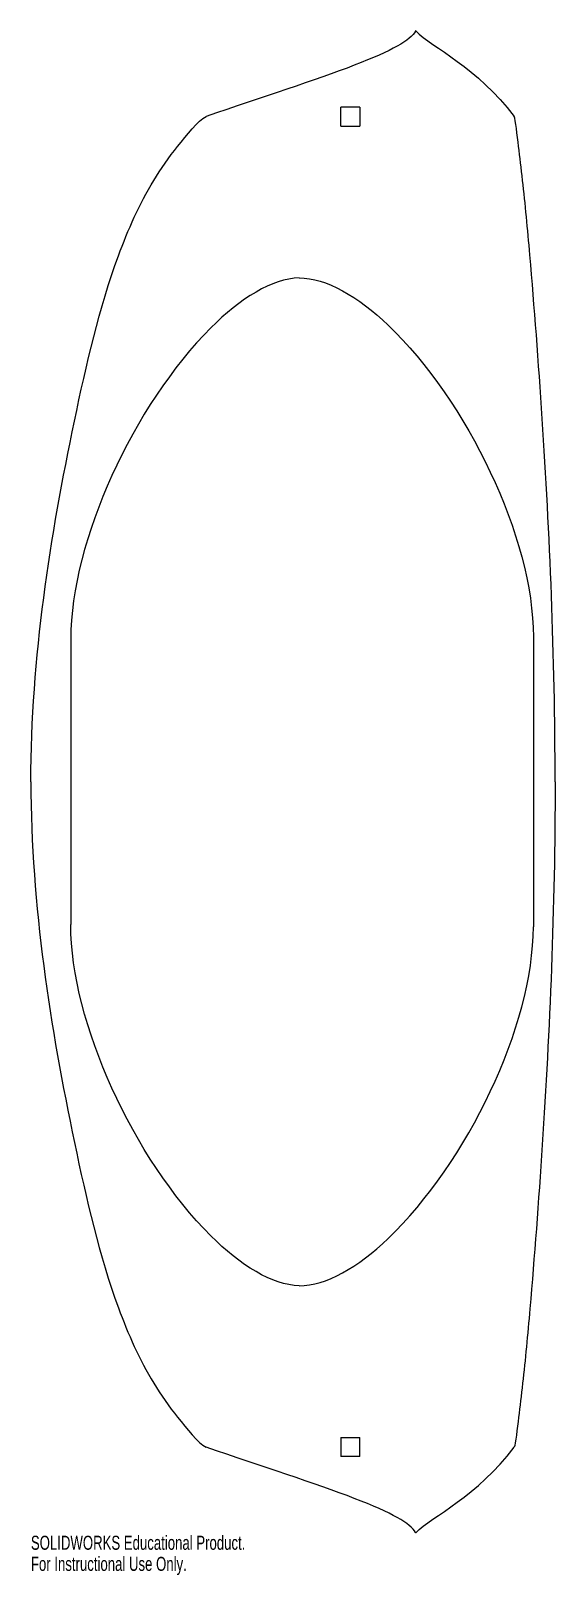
# Model space of a CAD drawing. Header units: millimetres. Extents: x -218 to -38, y -273 to 258.
import ezdxf

# ---------------------------------------------------------------- set-up
doc = ezdxf.new("R2010")
doc.units = ezdxf.units.MM
doc.styles.add('SLDTEXTSTYLE0', font='TXT', dxfattribs={"width": 0.7})

msp = doc.modelspace()

# ---------------------------------------------------------------- linework, layer by layer
at = {"color": 7, "linetype": 'Continuous', "lineweight": 25}
for p, q in [((-104.61, 232.05), (-111.12, 232.05)), ((-111.12, 225.55), (-111.12, 232.05)), ((-104.61, 232.05), (-104.61, 225.55)), ((-111.12, 225.55), (-104.61, 225.55)), ((-203.93, 49.08), (-203.93, -49.08)), ((-44.97, 49.86), (-44.97, -49.86)), ((-111.12, -225.55), (-111.12, -232.05)), ((-111.12, -225.55), (-104.61, -225.55)), ((-104.61, -232.05), (-104.61, -225.55)), ((-104.61, -232.05), (-111.12, -232.05))]:
    msp.add_line(p, q, dxfattribs=at)
for points, knots in [([(-85.44, 258.21), (-87.22, 255), (-93.45, 251.49), (-119.53, 241.37), (-138.4, 235.42), (-157.45, 228.8)], [0, 0, 0, 0, 0.5, 0.5, 1, 1, 1, 1]), ([(-217.61, 0), (-217.61, 42.69), (-210.85, 84.77), (-198.55, 143.69), (-194.09, 162.91), (-184.25, 189.92), (-180.38, 198.63), (-172.94, 210.9), (-170.21, 214.82), (-164.18, 222.26), (-160.05, 227.63), (-157.45, 228.8)], [0, 0, 0, 0, 0.5, 0.5, 0.75, 0.75, 0.875, 0.875, 0.9375, 0.9375, 1, 1, 1, 1]), ([(-37.51, 0), (-37.51, 43.38), (-39.34, 85.79), (-43.2, 144.42), (-44.62, 163.4), (-46.94, 190.1), (-47.76, 198.72), (-49.1, 210.93), (-49.56, 214.85), (-50.54, 222.32), (-51.04, 227.78), (-51.58, 228.8)], [0, 0, 0, 0, 0.5, 0.5, 0.75, 0.75, 0.875, 0.875, 0.9375, 0.9375, 1, 1, 1, 1]), ([(-217.61, 0), (-217.61, -42.69), (-210.85, -84.77), (-198.55, -143.69), (-194.09, -162.91), (-184.25, -189.92), (-180.38, -198.63), (-172.94, -210.9), (-170.21, -214.82), (-164.18, -222.26), (-160.05, -227.63), (-157.45, -228.8)], [0, 0, 0, 0, 0.5, 0.5, 0.75, 0.75, 0.875, 0.875, 0.9375, 0.9375, 1, 1, 1, 1]), ([(-37.51, 0), (-37.51, -43.38), (-39.34, -85.79), (-43.2, -144.42), (-44.62, -163.4), (-46.94, -190.1), (-47.76, -198.72), (-49.1, -210.93), (-49.56, -214.85), (-50.54, -222.32), (-51.04, -227.78), (-51.58, -228.8)], [0, 0, 0, 0, 0.5, 0.5, 0.75, 0.75, 0.875, 0.875, 0.9375, 0.9375, 1, 1, 1, 1]), ([(-85.44, -258.21), (-87.22, -255), (-93.45, -251.49), (-119.53, -241.37), (-138.4, -235.42), (-157.45, -228.8)], [0, 0, 0, 0, 0.5, 0.5, 1, 1, 1, 1])]:
    msp.add_open_spline(points, degree=3, knots=knots, dxfattribs=at)
for points in [[(-85.41, 258.27), (-85.42, 258.25), (-85.43, 258.23), (-85.44, 258.21)], [(-85.41, 258.27), (-85.4, 258.26), (-85.39, 258.25), (-85.38, 258.24)], [(-85.38, 258.24), (-79.87, 252.53), (-64.08, 245.79), (-51.58, 228.8)], [(-125.43, 173.3), (-134.59, 173.16), (-145.73, 166.22), (-155.78, 156.16)], [(-125.43, 173.3), (-116.28, 173.45), (-105.09, 166.85), (-94.85, 157.04)], [(-155.78, 156.16), (-182.24, 129.7), (-203.93, 82.82), (-203.93, 49.08)], [(-94.85, 157.04), (-67.8, 131.14), (-44.97, 84.01), (-44.97, 49.86)], [(-155.78, -156.16), (-182.24, -129.7), (-203.93, -82.82), (-203.93, -49.08)], [(-94.85, -157.04), (-67.8, -131.14), (-44.97, -84.01), (-44.97, -49.86)], [(-125.43, -173.3), (-134.59, -173.16), (-145.73, -166.22), (-155.78, -156.16)], [(-125.43, -173.3), (-116.28, -173.45), (-105.09, -166.85), (-94.85, -157.04)], [(-85.38, -258.24), (-79.87, -252.53), (-64.08, -245.79), (-51.58, -228.8)], [(-85.41, -258.27), (-85.42, -258.25), (-85.43, -258.23), (-85.44, -258.21)], [(-85.41, -258.27), (-85.4, -258.26), (-85.39, -258.25), (-85.38, -258.24)]]:
    msp.add_open_spline(points, degree=3, dxfattribs=at)

# ---------------------------------------------------------------- texts
at = {"color": 7, "linetype": 'Continuous', "char_height": 4.8336, "attachment_point": 1, "style": 'SLDTEXTSTYLE0'}
for s, insert in [('SOLIDWORKS Educational Product.', (-217.61, -259.29)), ('For Instructional Use Only.', (-217.61, -266.54))]:
    msp.add_mtext(s, dxfattribs=dict(at, insert=insert))

doc.saveas('drawing.dxf')
